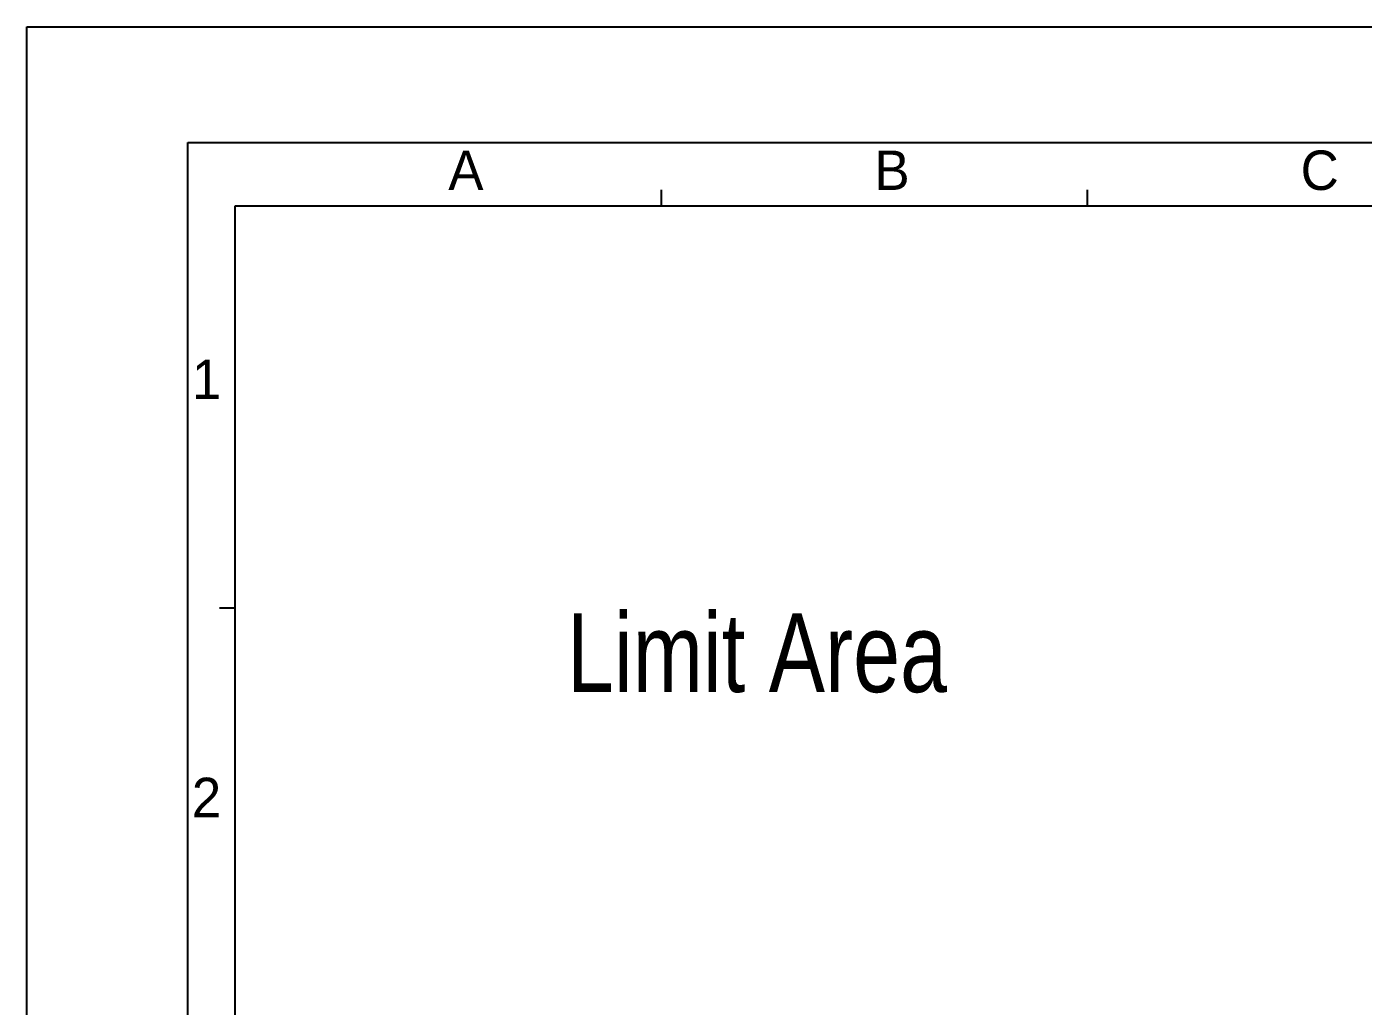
# Model space of a CAD drawing. Header units: millimetres. Extents: x 0 to 594, y 0 to 420.
# Drawn here: x 0 to 169.4, y 295.8 to 420 of the extents above; entities that cross this region are included whole.
import ezdxf

# ---------------------------------------------------------------- set-up
doc = ezdxf.new("R2010")
doc.units = ezdxf.units.MM
doc.header["$LTSCALE"] = 32.67
doc.layers.get('0').update_dxf_attribs({"linetype": 'CONTINUOUS'})
doc.styles.get("Standard").update_dxf_attribs({"font": 'txt', "width": 0.8})
doc.styles.add('TEXTSTYLE_2', font='txt')

msp = doc.modelspace()

# ---------------------------------------------------------------- linework, layer by layer
at = {"color": 4, "linetype": 'CONTINUOUS'}
for p, q in [((0, 0), (0, 420)), ((0, 420), (594, 420)), ((20.42, 20.31), (20.42, 405.31)), ((20.42, 405.31), (571.42, 405.31)), ((80.42, 397.31), (80.42, 399.31)), ((134.42, 397.31), (134.42, 399.31)), ((26.42, 28.31), (26.42, 397.31)), ((26.42, 397.31), (564.92, 397.31)), ((26.42, 346.31), (24.42, 346.31))]:
    msp.add_line(p, q, dxfattribs=at)

# ---------------------------------------------------------------- texts
at = {"color": 2, "linetype": 'CONTINUOUS', "char_height": 5, "width": 5, "attachment_point": 1, "line_spacing_factor": 0.9, "style": 'TEXTSTYLE_2'}
for s, insert in [('A', (53.42, 404.31)), ('B', (107.42, 404.31)), ('C', (161.42, 404.31)), ('1', (20.92, 377.81)), ('2', (20.92, 324.81))]:
    msp.add_mtext(s, dxfattribs=dict(at, insert=insert))
at = {"color": 2, "linetype": 'CONTINUOUS', "insert": (68.46, 345.66), "char_height": 10, "width": 80, "attachment_point": 1, "line_spacing_factor": 0.9}
msp.add_mtext('Limit Area', dxfattribs=at)

doc.saveas('drawing.dxf')
